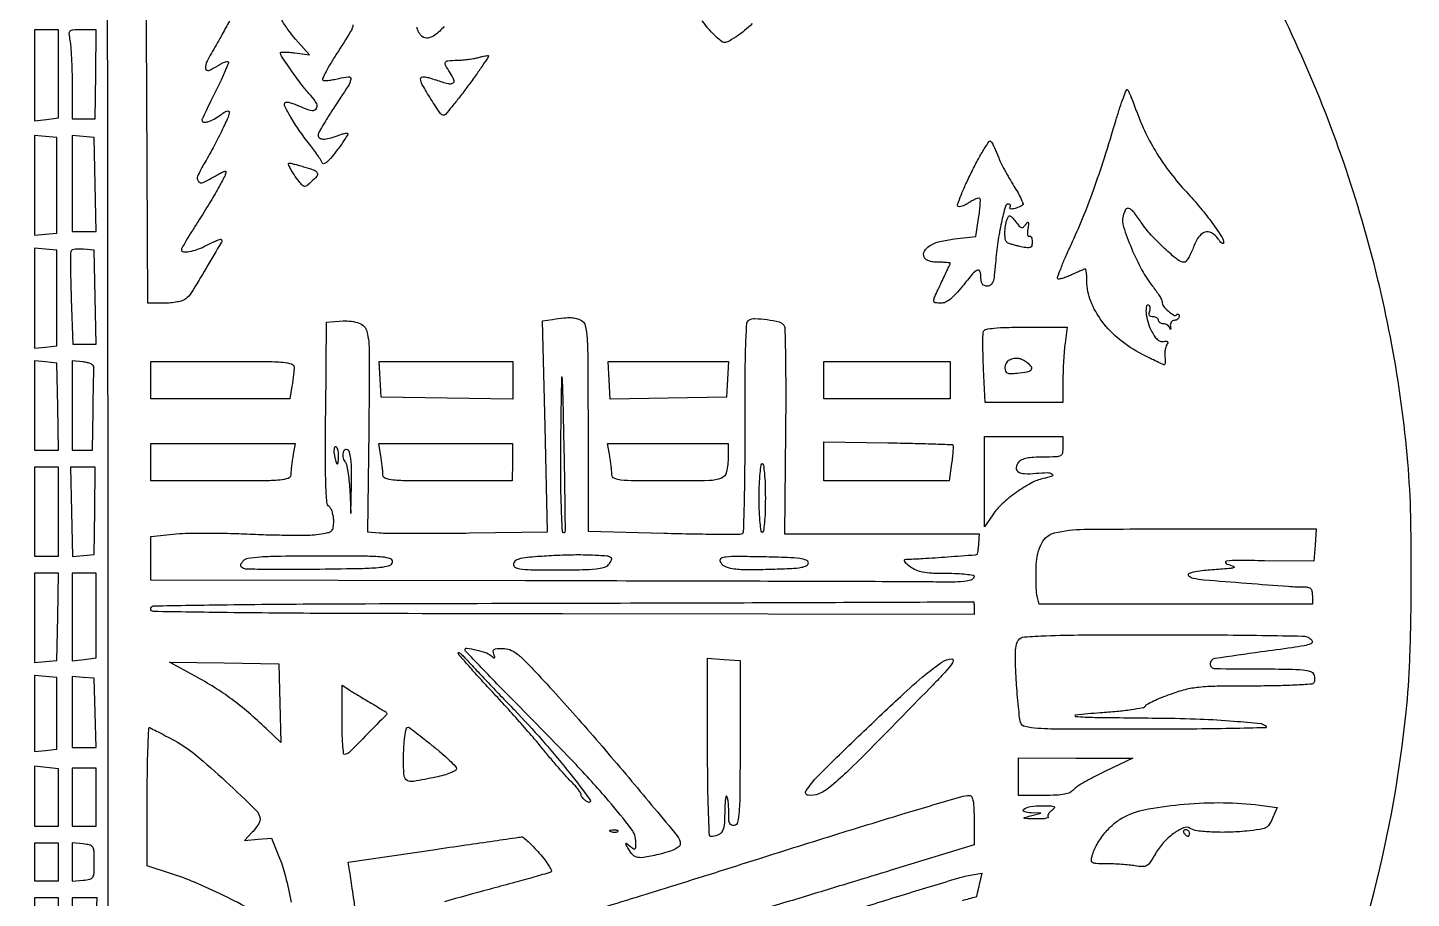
# Model space of a CAD drawing. Extents: x 110 to 905, y 123 to 926.
# Drawn here: x 500 to 905, y 402.9 to 657.6 of the extents above; entities that cross this region are included whole.
import ezdxf

# ---------------------------------------------------------------- set-up
doc = ezdxf.new("R2010")
doc.units = 0

msp = doc.modelspace()

# ---------------------------------------------------------------- linework, layer by layer
for points in [[(523.145571, 767.672206, -0.000003), (523.253907, 694.723438, -0.00012), (523.353689, 614.201596, -0.000072), (523.435285, 518.75, -0.000132), (523.502929, 367.455827, -0.001519)], [(487.250868, 695.707727, -0.000013), (487.502291, 767.639486, -0.413183)], [(559.048196, 659.574198, -0.00445), (556.957623, 655.70655, -0.007484), (555.125658, 652.502587, 0.01299), (552.503722, 647.797545, 0.141993), (552.077181, 645.696811, 0.50216), (552.987319, 645.128394, 0.051937), (555.618807, 646.485888, -0.020275), (556.632247, 647.092679, -0.030686), (557.563028, 647.528143, -0.031074), (558.319111, 647.773772, -0.265322), (558.649952, 647.683381, -0.299404), (558.733684, 647.277778, -0.004661), (557.792866, 644.97303, -0.010627), (556.586461, 642.257993, -0.006621), (555.063188, 639.125676, 0.002422), (553.505872, 635.990576, 0.003742), (552.193562, 633.264876, 0.001234), (551.083677, 630.899681, 0.109506), (551, 630.522197, 0.388333), (551.480193, 629.99716, 0.092884), (552.766648, 630.121136, 0.056777), (554.549572, 630.863921, 0.039606), (556.365141, 632.07258, -0.024114), (557.410174, 632.815956, -0.060712), (558.250419, 633.220599, -0.138668), (558.776419, 633.247948, -0.350131), (559, 632.967807, -0.107061), (558.667752, 631.433925, -0.006808), (556.695892, 627.247999, -0.010155), (554.242921, 622.468358, -0.008905), (551.491586, 617.575855, 0.028825), (549.750076, 614.168217, 0.287227), (549.970906, 612.651388, 0.333002), (551.351073, 612.337061, 0.033662), (554.518237, 614.011271, -0.012351), (555.854277, 614.792059, -0.023104), (556.977232, 615.345593, -0.023902), (557.816159, 615.665184, -0.510163), (558, 615.5319, -0.120017), (557.680332, 614.219322, -0.007485), (555.776427, 610.673412, -0.009912), (553.196492, 606.245298, -0.005377), (549.859274, 600.900109, 0.003624), (547.996983, 597.940443, 0.005522), (546.427412, 595.341716, 0.002216), (545.120612, 593.100392, 0.131609), (545, 592.650109, 0.388098), (545.56452, 592.032361, 0.066797), (547.296506, 592.107602, 0.045761), (549.7361, 592.778234, 0.027946), (552.470344, 593.984881, -0.006992), (553.980293, 594.72828, -0.011203), (555.291202, 595.315437, -0.005154), (556.400978, 595.769534, -0.299361), (556.606177, 595.727156, -0.340643), (556.713086, 594.901511, -0.0017), (552.204887, 587.229455, -0.004002), (547.859622, 580.024081, -0.09237), (546.25628, 578.25, -0.089443), (545.313943, 577.767432, -0.025308), (543.708074, 577.367187, -0.024639), (541.815473, 577.092003, -0.023784), (539.882465, 577), (535.14719, 577), (534.823595, 657.25, -0.000834), (534.740439, 692.4095, -0.002262)], [(877.194995, 353.772397, 0.035562), (894.074865, 404.7471, 0.036028), (903.470473, 457.37826, 0.017609), (904.526565, 472.567739, 0.006928), (904.953304, 493.540567, 0.006971), (904.795818, 514.667746, 0.016151), (903.944888, 530.5, 0.024654), (899.26662, 564.867761, 0.023616), (891.182718, 599.113259, 0.023368), (879.803058, 632.800946, 0.022926), (865.26577, 665.5, 0.017633)], [(595.214768, 658.495139, -0.115285), (594.533247, 656.475925, -0.00478), (590.426559, 649.992549, 0.00852), (588.697179, 647.216598, 0.013723), (587.330475, 644.788471, 0.007435), (586.293926, 642.749657, 0.32057), (586.369203, 642.297464, 0.206973), (586.79235, 642.129818, 0.018092), (587.971066, 642.209082, 0.021376), (589.422545, 642.422621, 0.014941), (591.037416, 642.781529, -0.044205), (593.886152, 643.241911, -0.48876), (594.553466, 642.501377, -0.09937), (593.792604, 640.562078, -0.003684), (589.469385, 633.953949, 0.007107), (587.757194, 631.297299, 0.010018), (586.312882, 628.878207, 0.0066), (585.178286, 626.825859, 0.123577), (585, 626.115517, 0.257624), (585.416405, 625.36099, 0.137489), (586.468127, 625.048324, 0.069486), (588.207758, 625.263462, 0.025388), (590.573589, 626.027978, -0.015473), (591.636468, 626.394867, -0.022757), (592.592182, 626.644945, -0.019468), (593.368828, 626.779453, -0.233605), (593.648588, 626.684746, -0.344353), (593.684872, 626.389124, -0.006689), (592.824513, 624.999969, -0.013054), (591.71291, 623.354045, -0.008003), (590.321952, 621.470611, -0.012841), (588.650689, 619.394593, -0.045464), (587.431585, 618.197121, -0.11474), (586.624272, 617.800049, -0.389268), (586.15687, 618.063843, 0.059124), (585.792672, 618.852445, 0.009964), (584.893525, 620.253129, 0.010778), (583.762969, 621.863267, 0.009391), (582.512239, 623.5, -0.015313), (579.481809, 627.564565, -0.020822), (577.019578, 631.419547, -0.014821), (575.234587, 634.709409, -0.323882), (575.39849, 635.731823, -0.236669), (575.844716, 635.88, -0.027473), (576.908478, 635.665353, -0.028322), (578.221257, 635.243864, -0.01942), (579.658934, 634.625601, 0.043965), (582.810714, 633.449697, 0.267221), (584.432176, 633.868939, 0.342124), (584.629989, 635.311715, 0.055736), (582.840628, 637.743407, -0.025385), (580.56964, 640.467244, -0.008022), (577.456471, 644.753403, -0.003274), (574.328567, 649.271049, -0.150891), (574, 650.335019, -0.406738), (574.162431, 650.50166, -0.011861), (575.24191, 650.503678, -0.017515), (576.606586, 650.425975, -0.010357), (578.227779, 650.242623), (582.455558, 649.675559), (578.38262, 654.302661, -0.025037), (576.550279, 656.607303, -0.011436), (574.382622, 659.783993, -0.011292)], [(621.858186, 657.972102, -0.056784), (619.215726, 655.47464, -0.117434), (617.166406, 654.584061, -0.220702), (615.457042, 655.035652, -0.053064), (614.899498, 655.608291, -0.04274), (614.428006, 656.327024, -0.044264), (614.105614, 657.075562, -0.079722), (614, 657.733736, -0.146787)], [(712.062211, 658.83725, -0.014477), (709.81585, 656.764938, -0.032902), (707.978639, 655.367166, -0.009517), (705.388978, 653.723414, -0.104215), (704.232974, 653.315981, -0.178299), (703.272928, 653.532398, -0.040261), (701.924395, 654.568422, -0.053672), (697.452143, 659.586046, -0.00696)], [(487.033327, 353.23147, -0.000101), (487, 519, -0.000316), (487.061137, 615.586991, -0.000551)], [(596.030268, 398.670675, 0.000365), (595.515098, 402.27098, 0.000392), (595.006466, 405.787636, 0.00037), (594.564882, 408.808224, 0.001853), (594.309871, 410.5), (593.846288, 413.5), (618.673144, 417.115287, -0.000042), (628.261774, 418.51076, -0.000066), (636.500861, 419.708011, -0.000016), (643.72212, 420.756154, -0.002671), (644.5, 420.864796, -0.208238), (645.083051, 420.698914, -0.013258), (646.455578, 419.508871, -0.017661), (648.050902, 417.942821, -0.012098), (649.753031, 416.060399, -0.013268), (651.327018, 414.131467, -0.022569), (652.524088, 412.428716, -0.019125), (653.327874, 411.054908, -0.39604), (653.214073, 410.632304, -0.06918), (652.568425, 410.347505, -0.000647), (647.556195, 408.927898, -0.002168), (641.775121, 407.325632, -0.001399), (635.065365, 405.517419, 0.006247), (621.97272, 401.852571, 0.034493)], [(565.605228, 399.440467, 0.012081), (557.346922, 403.69822, 0.012085), (548.856222, 407.568601, 0.022991), (541.825774, 410.195279), (535, 412.393666), (535, 432.780167, -0.003463), (535.053983, 440.574665, -0.005917), (535.221117, 447.080216, -0.001537), (535.447084, 452.643771, -0.528262), (535.752739, 452.833333, -0.016189), (536.274293, 452.581877, -0.000611), (538.192931, 451.576061, -0.001101), (540.458819, 450.378301, -0.000774), (543.002739, 449.021342, -0.050901), (549.049708, 444.943747, -0.012837), (557.979789, 437.100869, -0.006811), (566.824737, 428.694794, -0.201984), (568, 425.904195, -0.110097), (567.855708, 425.25684, -0.027476), (567.339062, 424.296474, -0.026738), (566.611217, 423.237045, -0.024075), (565.75, 422.221938), (563.5, 419.814974), (567.441774, 420.148934), (571.383548, 420.482894), (573.750867, 414.593979, -0.035543), (575.467369, 409.256877, -0.014277), (577.077885, 401.758224, -0.006767)], [(665.366021, 399.313346, 0.001839), (688.146859, 406.330652, 0.001253), (714, 414.469722, -0.001433), (737.439628, 421.839706, -0.002539), (756.81398, 427.762732, -0.000909), (773.095005, 432.617559, -0.072119), (775.732673, 433, -0.300197), (776.323041, 432.610439, -0.057876), (776.706218, 431.319906, -0.033809), (776.935303, 429.154659, -0.009469), (776.999591, 425.75), (776.999181, 418.5), (752.749591, 411.103869, -0.000151), (741.290242, 407.612557, -0.000074), (726.663942, 403.163571, -0.000073), (711.446723, 398.539728, -0.000106), (698, 394.459123, 0.000454)], [(739.678395, 398.773322, -0.00187), (755.96101, 403.827898, -0.000864), (771.825314, 408.657667, -0.026197), (775.861822, 409.651539), (779.223644, 410.294729), (778.495006, 406.897364, -0.002624), (778.20611, 405.583999, -0.004051), (777.941283, 404.452281, -0.001362), (777.702275, 403.478545, -0.116688), (777.633184, 403.344443, -0.150467), (777.499494, 403.259874, -0.000111), (773.481958, 402.169083, -0.001253)], [(509, 336.5), (509, 403), (505.507088, 403), (502.014175, 403), (501.757088, 336.25, -0.000585)], [(519.679305, 387.75), (520.310934, 403), (516.655467, 403), (513, 403), (513, 336.5, -0.000396)]]:
    msp.add_lwpolyline(points, format="xyb")
for points in [[(502, 643.700801), (502, 630.401601), (505.5, 630.810207), (509, 631.218812), (509, 644.109406), (509, 657), (505.5, 657), (502, 657)], [(502, 611.5), (502, 596.873283), (505.25, 597.186642), (508.5, 597.5), (508.5, 611.5), (508.5, 625.5), (505.25, 625.813358), (502, 626.126717)], [(513, 612.063358), (513, 598), (516.52822, 598), (520.056439, 598), (519.77822, 611.75), (519.5, 625.5), (516.25, 625.813358), (513, 626.126717)], [(502, 578.5), (502, 563.873283), (505.25, 564.186642), (508.5, 564.5), (508.5, 578.5), (508.5, 592.5), (505.25, 592.813358), (502, 593.126717)], [(502, 547.063358), (502, 534), (505.529877, 534), (509.059754, 534), (508.779877, 546.75), (508.5, 559.5), (505.25, 559.813358), (502, 560.126717)], [(642, 554.478407), (642, 548.956814), (622.75, 549.228407), (603.5, 549.5), (603.19774, 554.75), (602.895481, 560), (622.44774, 560), (642, 560)], [(704.80226, 554.75), (704.5, 549.5), (687.495461, 549.22744), (670.490922, 548.95488), (670.188107, 554.47744), (669.885291, 560), (687.494905, 560), (705.104519, 560)], [(770, 554.5), (770, 549), (751.5, 549), (733, 549), (733, 554.5), (733, 560), (751.5, 560), (770, 560)], [(502, 516), (502, 503), (505.5, 503), (509, 503), (509, 516), (509, 529), (505.5, 529), (502, 529)], [(512.806398, 515.942599), (513.112797, 502.881696), (516.306398, 503.190848), (519.5, 503.5), (519.646386, 516.25), (519.792773, 529), (516.146386, 529.001751), (512.5, 529.003502)], [(502, 484.936642), (502, 471.873283), (505.25, 472.186642), (508.5, 472.5), (508.779877, 485.25), (509.059754, 498), (505.529877, 498), (502, 498)], [(513, 485.200801), (513, 472.401601), (516.5, 472.810207), (520, 473.218812), (520, 485.609406), (520, 498), (516.5, 498), (513, 498)], [(502, 457), (502, 445.873283), (505.25, 446.186642), (508.5, 446.5), (508.5, 457), (508.5, 467.5), (505.25, 467.813358), (502, 468.126717)], [(513, 457.383732), (513, 447), (516.534983, 447), (520.069966, 447), (519.784983, 457.129991), (519.5, 467.259982), (516.25, 467.513723), (513, 467.767464)], [(502, 432.799199), (502, 424), (505.5, 424), (509, 424), (509, 432.390594), (509, 440.781188), (505.5, 441.189793), (502, 441.598399)], [(513, 432.5), (513, 424), (516.5, 424), (520, 424), (520, 432.5), (520, 441), (516.5, 441), (513, 441)], [(502, 413.5), (502, 408), (505.5, 408), (509, 408), (509, 413.5), (509, 419), (505.5, 419), (502, 419)]]:
    msp.add_lwpolyline(points, close=True)
for points in [[(512.375, 653.875, -0.031451), (512.61796, 652.079704, -0.005898), (512.816406, 648.767187, -0.006291), (512.95413, 644.884804, -0.00572), (513, 640.875), (513, 631), (516.396113, 631), (519.792226, 631), (519.940053, 644), (520.08788, 657), (515.91894, 657, 0.010915), (513.208861, 656.940832, 0.1714), (512.363499, 656.600082, 0.242726), (512.073678, 655.857037, 0.023266)], [(628.874858, 640.565959, -0.005454), (626.394138, 637.282695, -0.008514), (624.17986, 634.51625, -0.003529), (622.247252, 632.217463, -0.219597), (621.775987, 632, -0.249969), (620.790199, 632.525679, -0.006823), (618.039597, 636.74833, -0.009867), (615.502526, 640.942923, -0.127754), (615.019, 642.689302, -0.302002), (615.302775, 643.131435, -0.123968), (616.039479, 643.255563, -0.050388), (617.378086, 643.011363, -0.011816), (619.554198, 642.326833, 0.016279), (623.040547, 641.264245, 0.187092), (624.439824, 641.414006, 0.392945), (624.766513, 642.321784, 0.044196), (623.635458, 644.433608, -0.014847), (622.252688, 646.687201, -0.267048), (622.253716, 647.503462, -0.24714), (622.966426, 647.95333, -0.012977), (625.75, 648.09968, 0.015112), (627.368753, 648.191718, 0.011532), (629.132812, 648.386693, 0.011692), (630.778333, 648.646381, 0.026737), (632, 648.93677, -0.01284), (632.983249, 649.199548, -0.018337), (633.868645, 649.377922, -0.014459), (634.596114, 649.475408, -0.192947), (634.850708, 649.403049, -0.393777), (634.891324, 649.155177, -0.001687), (633.239969, 646.695312, -0.006489), (631.275512, 643.86999, -0.0039)], [(824.589797, 632.960991, 0.027063), (827.199614, 626.814222, 0.025105), (830.517467, 620.82421, 0.024511), (834.505282, 615.057863, 0.022996), (839.119376, 609.580269, -0.012297), (843.308397, 604.817884, -0.016865), (846.820848, 600.321116, -0.014136), (849.45934, 596.473667, -0.144199), (850, 594.637947, -0.378929), (849.842257, 594.459691, -0.193633), (849.531011, 594.542682, -0.058456), (849.01832, 595.029862, -0.020782), (848.403443, 595.834392, 0.109566), (846.508984, 597.569501, 0.21961), (844.530908, 597.749819, 0.162475), (842.662513, 596.288992, 0.059206), (841.131, 593.25, -0.021654), (840.458337, 591.622067, -0.030935), (839.713286, 590.248438, -0.031491), (838.99651, 589.248229, -0.225205), (838.473344, 589, -0.172956), (836.59129, 589.671101, -0.015297), (832.72477, 593.032579, -0.021001), (828.839089, 596.940288, -0.034498), (825.938405, 600.589525, 0.013675), (823.597646, 603.800017, 0.142063), (822.291988, 604.754438, 0.366602), (821.345437, 604.404849, 0.067182), (820.59762, 602.532927, 0.142095), (820.713239, 599.357597, 0.019598), (823.053095, 593.10115, 0.023627), (826.097117, 586.707099, 0.046653), (829.198829, 582.022156, -0.014456), (830.271429, 580.608681, -0.018194), (831.177156, 579.237761, -0.016511), (831.846055, 578.054289, -0.12094), (832, 577.427144, 0.166456), (832.431749, 576.166188, 0.048976), (833.856736, 574.659833, 0.050174), (835.437933, 573.542867, 0.336989), (836.331152, 573.664485, -0.109963), (836.585578, 573.826258, -0.251921), (836.803526, 573.794151, -0.175975), (836.952847, 573.567514, -0.058615), (837, 573.166667, -0.119792), (836.891838, 572.721689, -0.100687), (836.586876, 572.342708, -0.092018), (836.130774, 572.088192, -0.081546), (835.59362, 572, 0.130376), (835.078414, 571.863337, 0.118913), (834.677578, 571.485937, 0.103501), (834.455834, 570.918481, 0.079), (834.450096, 570.25, -0.008558), (834.534065, 569.61744, -0.109714), (834.509485, 569.38125, -0.679466), (834.432827, 569.377035, -0.025235), (834.283152, 569.75, 0.092736), (834.012045, 570.227788, 0.069396), (833.56052, 570.632812, 0.067897), (833.004175, 570.906382, 0.080529), (832.426676, 571, -0.06835), (831.881367, 571.074894, -0.084796), (831.419086, 571.29375, -0.099808), (831.109972, 571.618661, -0.141312), (831, 572, 0.157984), (830.876403, 572.381408, 0.097154), (830.527947, 572.70625, 0.07906), (830.007542, 572.92557, 0.060338), (829.393011, 573, -0.078074), (828.761739, 573.099177, -0.161658), (828.363703, 573.390738, -0.165315), (828.224336, 573.857124, -0.082466), (828.349337, 574.467975, 0.051819), (828.509617, 575.063612, 0.063299), (828.528574, 575.639837, 0.075362), (828.411287, 576.110979, 0.15697), (828.168467, 576.395882, 0.510699), (827.456896, 576.102749, 0.082136), (827.329172, 574.326532, 0.047097), (827.838624, 571.622837, 0.044146), (828.851712, 569, 0.028786), (829.728919, 567.447811, 0.06653), (830.59492, 566.429647, 0.095369), (831.474002, 565.899162, 0.132187), (832.38636, 565.816882, -0.034092), (833.200328, 565.90246, -0.209115), (833.583907, 565.751166, -0.285614), (833.662612, 565.409488, -0.056722), (833.381206, 564.816882, 0.070132), (833.087112, 564.152303, 0.032364), (832.887832, 563.225896, 0.03126), (832.801441, 562.208092, 0.037685), (832.85242, 561.25, -0.020021), (832.928923, 560.387379, -0.033688), (832.915169, 559.660938, -0.038089), (832.828898, 559.134475, -0.345945), (832.6578, 559, -0.109347), (832.313456, 559.076217, -0.001789), (830.51648, 559.920521, -0.00456), (828.431335, 560.932733, -0.003), (826.049726, 562.133687, -0.052943), (819.571434, 566.367325, -0.060372), (814.44094, 571.705416, -0.066451), (811.127653, 577.597434, -0.095175), (810, 583.467881, 0.01239), (809.966437, 584.822056, 0.020412), (809.863091, 585.96244, 0.015517), (809.718094, 586.848381, 0.358678), (809.533927, 587, 0.095917), (809.221676, 586.939543, 0.004022), (808.170361, 586.506728, 0.006816), (806.929459, 585.964117, 0.00478), (805.546484, 585.320776, -0.016602), (804.159576, 584.715062, -0.024747), (802.907027, 584.287314, -0.022073), (801.889651, 584.043234, -0.249152), (801.505999, 584.160668, -0.293383), (801.408518, 584.607816, -0.004129), (802.436293, 587.302627, -0.009938), (803.746851, 590.468421, -0.006195), (805.401931, 594.127726, 0.012554), (808.73684, 601.758013, 0.010351), (811.917251, 610.050323, 0.009042), (815.134417, 619.521562, 0.005595), (818.587475, 630.756921, -0.006788), (819.675611, 634.2676, -0.011988), (820.681939, 637.129644, -0.006488), (821.571806, 639.389942, -0.536012), (821.881115, 639.452218, -0.0935), (822.184367, 639.007946, -0.004291), (822.90846, 637.31375, -0.007016), (823.726412, 635.273481, -0.004962)], [(784.021163, 620, 0.022021), (784.761397, 618.297351, 0.008447), (785.933014, 615.996746, 0.008345), (787.290331, 613.53921, 0.010162), (788.645481, 611.286794, -0.012323), (789.852746, 609.260413, -0.020587), (790.75407, 607.492578, -0.015886), (791.354112, 606.067612, -0.378027), (791.214042, 605.690986, -0.027269), (789.664802, 604.966603, -0.05043), (788.331599, 604.580241, -0.135468), (787.633675, 604.641815, -0.472943), (787.507079, 605.011454, 0.075552), (787.668151, 605.389515, 0.152623), (787.651821, 605.709615, 0.187017), (787.46465, 605.921459, 0.119918), (787.141881, 606, 0.336115), (786.163648, 605.258649, 0.013211), (784.991361, 600.616642, 0.019893), (783.955102, 594.959355, 0.015535), (783.26732, 588.75, -0.008542), (782.908097, 585.032556, -0.057167), (782.489705, 583.226352, -0.142888), (781.846989, 582.336825, -0.166835), (780.865633, 582, -0.088546), (780.017064, 582.151462, -0.145115), (779.436563, 582.585007, -0.115663), (779.104255, 583.347921, -0.045154), (779, 584.5, 0.074192), (778.726529, 586.332845, 0.456586), (777.960215, 586.673164, 0.10791), (776.562748, 585.602651, 0.008518), (773.586224, 581.959894, -0.017991), (771.686721, 579.723074, -0.040015), (770.053986, 578.199574, -0.054523), (768.617568, 577.29525, -0.113721), (767.336224, 577, -0.047296), (765.654037, 577.159477, -0.367353), (765.196264, 577.728286, -0.102492), (765.475267, 578.916056, -0.003624), (767.5, 583.192056, 0.002207), (768.458207, 585.200934, 0.003422), (769.265625, 586.943919, 0.00107), (769.951094, 588.4592, 0.106066), (770, 588.687153, 0.380077), (769.888875, 588.812223, 0.007395), (768.962656, 588.908101, 0.013782), (767.822628, 588.977498, 0.008309), (766.468615, 589, -0.032185), (764.96115, 589.097135, -0.054233), (763.730634, 589.394422, -0.069829), (762.843384, 589.86181, -0.146054), (762.371488, 590.474301, -0.21968), (762.490637, 592.274704, -0.13331), (763.994113, 593.845106, -0.076469), (766.955753, 595.060668, -0.031716), (771.229121, 595.809273), (777.482553, 596.5), (778.329963, 601.82798, 0.009936), (778.618251, 603.905922, 0.0147), (778.781007, 605.738306, 0.009805), (778.840765, 607.247225, 0.204109), (778.67545, 607.657883, 0.262608), (778.329218, 607.754369, 0.032284), (777.551938, 607.508478, 0.031443), (776.595066, 607.065231, 0.020847), (775.555556, 606.444444, -0.027337), (774.504909, 605.835358, -0.039562), (773.513602, 605.425981, -0.045188), (772.703285, 605.242874, -0.233437), (772.280526, 605.38614, -0.293499), (772.160501, 605.937266, -0.006144), (773.216757, 608.670118, -0.012255), (774.610481, 611.915668, -0.007693), (776.39037, 615.642963, -0.009375), (778.273297, 619.262869, -0.016546), (779.980564, 622.166834, -0.011529), (781.43165, 624.345236, -0.487057), (781.91836, 624.371364, -0.057248), (782.292522, 623.82863, -0.010211), (782.850008, 622.727838, -0.010917), (783.451659, 621.403868, -0.009658)], [(581.13398, 616.841712, -0.017116), (583.953822, 615.890554, -0.205213), (584.764559, 615.113235, -0.285658), (584.615233, 614.156711, -0.030978), (582.984096, 612.485607, -0.016696), (581.687239, 611.388451, -0.175724), (581.03856, 611.172847, -0.200081), (580.446286, 611.438731, -0.022558), (579.46721, 612.58062, -0.015134), (577.954038, 614.641168, -0.029094), (576.892126, 616.392883, -0.039268), (576.348421, 617.649654, -0.514465), (576.598797, 618, -0.058364), (577.032522, 617.949199, -0.004216), (578.207037, 617.659753, -0.005862), (579.604435, 617.285351, -0.004398)], [(792.070931, 600, -0.028139), (792.616713, 600.671122, -0.518004), (792.84773, 600.642299, -0.155517), (792.927466, 600.209565, -0.007959), (792.722746, 598.780262, 0.026236), (792.615756, 597.772033, 0.060928), (792.667668, 597.014769, 0.137455), (792.86019, 596.629436, 0.361582), (793.144457, 596.589279, -0.256992), (793.4677, 596.60561, -0.158728), (793.748684, 596.334536, -0.083611), (793.939242, 595.762737, -0.038732), (794, 594.979562, -0.055129), (793.873301, 593.833931, -0.237589), (793.451545, 593.319599, -0.141219), (792.61248, 593.204039, -0.016891), (790.75, 593.538142, -0.007538), (789.450689, 593.837373, -0.008964), (788.234375, 594.160102, -0.007954), (787.220605, 594.466154, -0.055774), (786.75, 594.676614, -0.22348), (786.194151, 595.490674, -0.036351), (786.023998, 597.448488, -0.03883), (786.164445, 599.653819, -0.056357), (786.65376, 601.540098, -0.050726), (787.084105, 602.391982, -0.326838), (787.507478, 602.55613, -0.151346), (788.055139, 602.210995, -0.012143), (789.146402, 600.871885, 0.017543), (790.208588, 599.596824, 0.138731), (790.85124, 599.189026, 0.249213), (791.414512, 599.302467, 0.06436)], [(512.723427, 592.306359, 0.129932), (512.548691, 591.659902, 0.002085), (512.543336, 587.84468, 0.005316), (512.603069, 583.386393, 0.003482), (512.762306, 578.25), (513.265456, 565), (516.660948, 565), (520.056439, 565), (519.77822, 578.75), (519.5, 592.5), (516.343849, 592.806359, 0.024932), (515.101305, 592.864689, 0.033586), (513.978437, 592.785857, 0.035557), (513.098576, 592.599864, 0.19465)], [(662.065741, 571.964816, -0.219715), (663.216556, 570.441029, -0.038182), (663.725507, 566.775283, -0.014321), (663.958474, 559.716151, -0.001087), (664, 540.620131), (664, 510.310629), (686.196822, 509.717941, 0.002245), (694.765046, 509.52765, 0.003544), (702.116313, 509.449527, 0.000915), (708.524379, 509.438586, 0.139253), (709.220828, 509.636479, 0.252658), (709.55698, 510.22051, 0.000802), (709.782223, 518.981581, 0.004124), (709.940576, 528.969343, 0.002536), (709.970383, 540.731696, -0.001933), (709.98999, 555.488292, -0.007507), (710.174715, 564.627832, -0.004753), (710.460471, 571.012461, -0.245509), (711.073778, 572.045597, -0.148699), (712.874647, 572.521468, -0.025858), (716.418747, 572.206645, -0.024724), (719.902625, 571.537566, -0.176197), (721.308845, 570.600106, -0.15461), (721.631786, 569.648592, -0.001083), (721.789368, 561.010656, -0.004036), (721.868851, 551.079054, -0.002556), (721.808845, 539.5), (721.5, 509.5), (750, 509.5), (778.5, 509.5), (778.29509, 506.628424, -0.008909), (778.19514, 505.509051, -0.012811), (778.06369, 504.522736, -0.008595), (777.920265, 503.712988, -0.163406), (777.79509, 503.49255, -0.165803), (777.335679, 503.297346, -0.000324), (769.244492, 502.709508, -0.002413), (761.965196, 502.220688, -0.010308), (757.615141, 502.039577, 0.040138), (756.67222, 501.9438, 0.452972), (756.501672, 501.658437, 0.141278), (756.829024, 501.172322, 0.007733), (758.272871, 500, 0.063291), (759.956154, 498.990753, 0.057012), (761.898583, 498.390337, 0.036627), (764.596809, 498.085039, 0.009862), (768.907729, 498, -0.010356), (772.010365, 497.935733, -0.017124), (774.622895, 497.737678, -0.011187), (776.696215, 497.461804, -0.369608), (777, 497.106989, -0.28714), (776.420965, 496.18184, -0.078886), (774.701113, 495.659454, -0.032702), (771.42278, 495.422818, -0.005241), (765, 495.447269, 0.002783), (758.081204, 495.507617, 0.000067), (726.051562, 495.604386, 0.000147), (688.492823, 495.701774, 0.0001), (645.75, 495.791509), (536, 496), (536, 502.383503), (536, 508.767006), (542.615324, 509.475447, -0.021273), (546.176099, 509.704164, -0.005491), (551.931902, 509.765305, -0.005578), (558.503235, 509.689624, -0.005654), (565.04173, 509.467364, 0.004895), (571.415228, 509.241029, 0.00566), (577.490602, 509.153611, 0.005093), (582.633107, 509.190208, 0.032899), (585.218073, 509.405452, 0.015654), (587.863935, 509.887341, 0.129818), (588.942934, 510.434961, 0.17831), (589.44012, 511.366991, 0.035608), (589.566462, 513.280031, 0.036317), (589.464599, 514.585994, 0.037607), (589.174959, 515.847884, 0.04043), (588.755519, 516.893124, 0.112917), (588.257379, 517.5, -0.21197), (587.57251, 518.770386, -0.009859), (587.287442, 523.769205, -0.009794), (587.151322, 531.475875, -0.002041), (587.232584, 545), (587.5, 571.5), (592.327694, 571.807964, -0.099235), (597.065975, 571.168642, -0.257425), (599.299938, 568.697087, -0.058446), (599.994273, 562.647914, -0.002215), (599.837042, 539.886003), (599.5, 510.161371), (603, 509.830686, 0.02174), (605.339903, 509.711885, 0.001397), (612.174916, 509.681403, 0.002041), (620.323441, 509.701092, 0.001518), (629.318864, 509.786858), (652.137728, 510.073716), (651.421079, 540.956175), (650.70443, 571.838634), (653.602215, 572.269485, -0.008335), (657.051178, 572.723664, -0.037579), (659.080648, 572.803139, -0.060769), (660.587246, 572.564068, -0.05321)], [(803.635924, 565.360429, 0.013464), (803.391559, 563.13339, 0.006154), (803.186803, 560.215356, 0.006089), (803.046325, 557.134777, 0.008348), (803, 554.360429), (803, 548), (791.619279, 548), (780.238559, 548), (779.781578, 557.75, -0.004778), (779.638885, 561.575983, -0.006651), (779.589464, 565.003125, -0.004265), (779.610739, 567.873067, -0.081642), (779.769288, 568.75, -0.264084), (780.474507, 569.359385, -0.024097), (782.857235, 569.714779, -0.019518), (786.51286, 569.93749, -0.005454), (792.242913, 570), (804.271848, 570)], [(513, 547.063358), (513, 534), (516, 534), (519, 534), (519.15, 545.5, -0.000676), (519.214735, 549.996745, -0.000964), (519.285312, 553.989063, -0.000526), (519.355078, 557.365934, -0.014531), (519.4, 558.25, 0.225597), (519.205607, 558.760348, 0.075746), (518.535761, 559.230404, 0.056292), (517.512219, 559.601964, 0.034923), (516.25, 559.813358), (513, 560.126717)], [(577.988994, 558.25, -0.020978), (577.944643, 557.331292, -0.006003), (577.799145, 555.9125, -0.006031), (577.596243, 554.314061, -0.006371), (577.358152, 552.75), (576.738315, 549), (556.369158, 549), (536, 549), (536, 554.5), (536, 560), (557, 560, -0.001706), (569.701158, 559.956665, -0.019093), (574.74987, 559.729298, -0.053701), (577.257877, 559.245698, -0.331195)], [(787.25, 560.337719, 0.108932), (786.771798, 560.010187, 0.064923), (786.367188, 559.44771, 0.060274), (786.093192, 558.748597, 0.063364), (786, 558.016187, 0.102355), (786.184874, 557.122549, 0.195495), (786.699357, 556.616965, 0.102558), (787.701384, 556.42825, 0.018608), (789.600851, 556.533705, 0.019709), (792.527797, 556.922581, 0.158598), (793.712484, 557.548521, 0.371958), (793.762119, 558.404206, 0.071412), (792.557298, 559.581761, 0.038013), (791.154856, 560.452027, 0.084679), (789.962494, 560.834551, 0.087976), (788.73999, 560.792953, 0.043531)], [(656.137992, 550, 0.002722), (655.922584, 531.247772, 0.008641), (656.063556, 518.705536, 0.008167), (656.44048, 510.308112, 0.719232), (657.276775, 510.083333, 0.150328), (657.385844, 510.451629, 0.000184), (657.300398, 518.308854, 0.001615), (657.172897, 527.118328, 0.000991), (656.968529, 537.5, 0.000647), (656.661698, 550.86257, 0.010524), (656.45838, 555.347884, 0.94878), (656.286887, 555.345519, 0.005458)], [(577.641848, 532.25, 0.006371), (577.403757, 530.685939, 0.006031), (577.200855, 529.0875, 0.006003), (577.055357, 527.668708, 0.020978), (577.011006, 526.75, -0.32569), (576.277713, 525.756843, -0.055048), (573.821564, 525.271476, -0.01952), (568.879771, 525.043602, -0.001761), (556.5, 525), (536, 525), (536, 530.5), (536, 536), (557.130842, 536), (578.261685, 536)], [(589.755249, 532.5, 0.013875), (589.966135, 531.5418, 0.021857), (590.2054, 530.734375, 0.017542), (590.443639, 530.114399, 0.300822), (590.616577, 530, 0.347462), (590.767351, 530.119163, 0.020244), (590.88737, 530.734375, 0.023639), (590.972369, 531.541581, 0.014412), (591, 532.5, 0.032714), (590.937276, 533.457653, 0.050289), (590.746985, 534.265625, 0.064968), (590.469414, 534.823693, 0.249889), (590.138672, 535, 0.285831), (589.843992, 534.816555, 0.076393), (589.670744, 534.265625, 0.053628), (589.634359, 533.458177, 0.031701)], [(641.858849, 530.5), (641.793154, 525), (622.896577, 525, -0.001942), (611.525205, 525.044174, -0.021134), (606.949364, 525.273298, -0.061343), (604.691287, 525.76599, -0.316789), (603.988994, 526.75, 0.020978), (603.944643, 527.668708, 0.006003), (603.799145, 529.0875, 0.006031), (603.596243, 530.685939, 0.006371), (603.358152, 532.25), (602.738315, 536), (622.33143, 536), (641.924544, 536)], [(705, 532.081787, -0.04922), (704.561012, 527.633099, -0.253123), (703.032906, 525.791194, -0.091816), (699.604615, 525.098763, -0.004044), (687.393011, 525, -0.002312), (677.59588, 525.045302, -0.024263), (673.59169, 525.276856, -0.073211), (671.636627, 525.781153, -0.300021), (670.988994, 526.75, 0.020978), (670.944643, 527.668708, 0.006003), (670.799145, 529.0875, 0.006031), (670.596243, 530.685939, 0.006371), (670.358152, 532.25), (669.738315, 536), (687.369158, 536), (705, 536)], [(770.799468, 535.533866, -0.21255), (770.9009, 535.269634, -0.00435), (770.812232, 533.818674, -0.009432), (770.659523, 532.099542, -0.006106), (770.421098, 530.116738), (769.742339, 525), (751.371169, 525), (733, 525), (732.998983, 530.75), (732.997967, 536.5), (751.748522, 536.167128, -0.001473), (758.958946, 536.017878, -0.002397), (765.079342, 535.843797, -0.000333), (770.510035, 535.659655, -0.189945)], [(803, 535, -0.043616), (802.839266, 533.160888, -0.23533), (802.260204, 532.377604, -0.111429), (800.994143, 532.054322, -0.007015), (797.122445, 532, 0.016334), (794.459675, 531.912992, 0.034351), (792.409883, 531.636657, 0.045093), (790.917065, 531.186619, 0.124422), (790.036355, 530.543805, 0.134644), (789.307711, 528.934033, 0.296384), (789.833603, 527.752944, 0.13533), (791.768014, 527.140559, 0.033352), (795.129933, 527.238463, -0.018359), (798.476869, 527.436429, -0.164737), (799.860221, 527.002171, -0.607005), (799.764304, 526.37192, -0.031985), (797.25, 525.690364, 0.075918), (793.752145, 524.404389, 0.028865), (789.340683, 521.628981, 0.029112), (785.18769, 518.287827, 0.059634), (782.449111, 515.139921), (780, 511.535731), (780, 524.767865), (780, 538), (791.5, 538), (803, 538)], [(592.441919, 533.70924, 0.069434), (592.266121, 532.95078, 0.054978), (592.283587, 532.108409, 0.056275), (592.480743, 531.313129, 0.084521), (592.837686, 530.695576, -0.116365), (593.271528, 529.822199, -0.014779), (593.691483, 527.748311, -0.016675), (594.040269, 525.216388, -0.013159), (594.253701, 522.458311), (594.608279, 515.5), (594.788827, 524, 0.015784), (594.730547, 529.643222, 0.048858), (594.2012, 533.412341, 0.293798), (593.357489, 534.217646, 0.363609)], [(714, 520, 0.008055), (714.065757, 515.918453, 0.016864), (714.275, 512.75, 0.012451), (714.573367, 510.367196, 0.371083), (715, 510, 0.371083), (715.426633, 510.367196, 0.012451), (715.725, 512.75, 0.016864), (715.934243, 515.918453, 0.008055), (716, 520, 0.008055), (715.934243, 524.081547, 0.016864), (715.725, 527.25, 0.012451), (715.426633, 529.632804, 0.371083), (715, 530, 0.371083), (714.573367, 529.632804, 0.012451), (714.275, 527.25, 0.016864), (714.065757, 524.081547, 0.008055)], [(876.806924, 506.25), (876.458572, 501.5), (861.979286, 501.660993, 0.002154), (854.135108, 501.714418, 0.022483), (850.918892, 501.57779, 0.425329), (850.599201, 501.181714, 0.291633), (851, 500.698799, -0.013657), (853.059125, 499.97541, -0.666459), (853.068742, 499.654133, -0.086022), (852.14906, 499.415982, -0.001724), (847.330025, 499.037806, 0.011202), (842.430426, 498.559707, 0.064548), (839.910896, 497.920141, 0.564717), (839.798102, 497.243349, 0.123814), (841.132001, 496.580111, 0.033011), (844.221725, 496.116153, 0.001062), (856.791224, 495.096737, 0.001613), (868.95856, 494.175447, 0.018089), (873.806562, 494, -0.061435), (874.868934, 493.868971, -0.152463), (875.530656, 493.465059, -0.135991), (875.890141, 492.720585, -0.044912), (876, 491.5), (876, 489), (836.019052, 489), (796.038104, 489), (795.46814, 491.270917, -0.045288), (795.264735, 492.569348, -0.00895), (795.153996, 494.924858, -0.009416), (795.125736, 497.682454, -0.008627), (795.199088, 500.520917, -0.103064), (796.791024, 506.794883, -0.225275), (800.576113, 509.816797, -0.055345), (809.168821, 510.853065, -0.00235), (839.827637, 510.998446), (877.155275, 511)], [(563.009821, 501.511833, 0.029438), (562.426828, 500.718701, 0.164141), (562.298234, 500.214293, 0.226572), (562.518593, 499.830653, 0.059418), (563.163216, 499.490863, 0.087439), (564.233004, 499.282931, 0.001456), (570.301147, 499.194168, 0.003709), (577.3793, 499.163759, 0.002451), (585.512799, 499.229029, 0.00185), (597.987603, 499.436455, 0.018573), (603.188001, 499.735638, 0.046141), (605.89289, 500.246945, 0.282651), (606.810283, 501.25, 0.376298), (606.228945, 502.24236, 0.059662), (603.82907, 502.733525, 0.019084), (598.78395, 502.958332, 0.001592), (585.695769, 503, 0.002367), (574.123614, 502.945217, 0.01401), (568.072123, 502.718262, 0.022058), (564.43039, 502.317475, 0.183094)], [(652.510482, 503.076123, 0.005438), (647.017773, 502.699369, 0.035581), (644.287073, 502.285288, 0.08446), (642.827222, 501.684962, 0.208873), (642.187158, 500.75, 0.305571), (642.591427, 499.806042, 0.110549), (644.029927, 499.276322, 0.030402), (647.250566, 499.044535, 0.002765), (655.304231, 499, 0.004362), (662.364487, 499.061602, 0.021442), (666.341864, 499.301839, 0.037191), (668.782807, 499.73985, 0.157834), (670.020056, 500.524166, 0.025397), (670.476255, 501.134412, 0.03948), (670.798127, 501.706826, 0.046381), (670.963164, 502.172449, 0.275223), (670.892501, 502.409926, 0.16898), (669.501818, 503.01376, 0.009654), (664.770904, 503.276749, 0.013849), (659.013248, 503.325866, 0.009611)], [(702.630602, 501.520252, 0.185991), (703.856915, 500.161437, 0.080053), (706.220415, 499.406781, 0.037477), (710.337454, 499.099987, 0.006806), (718, 499.208418, 0.005132), (723.553771, 499.41971, 0.030186), (726.451403, 499.735768, 0.067231), (728.004936, 500.221886, 0.291151), (728.5, 501, 0.317065), (727.937027, 501.798538, 0.052294), (725.99857, 502.269115, 0.024382), (722.410118, 502.574529, 0.003769), (715.270301, 502.778884, 0.002976), (707.710475, 502.893239, 0.027113), (704.420504, 502.744964, 0.092027), (702.937613, 502.314074, 0.385243)], [(777, 487.953702), (777, 485.907404), (656.5, 486.089602, -0.00036), (590.798249, 486.236214, -0.002462), (558.433113, 486.491081, -0.000722), (536.819996, 486.798909, -0.409627), (536, 487.631869, -0.409433), (536.819636, 488.465015, -0.000723), (558.401111, 488.786654, -0.002466), (590.710611, 489.062041, -0.000361), (656.25, 489.250038, 0.000191), (702.377006, 489.366682, 0.000318), (741.25, 489.504564, 0.000006), (776.503234, 489.652433, 0.195689), (776.75, 489.754069, -0.577286), (776.847082, 489.727211, -0.02896), (776.926563, 489.326658, -0.023005), (776.982336, 488.721976, -0.011494)], [(874.418213, 479.393011, -0.043548), (875.023414, 479.098088, -0.050813), (875.53535, 478.715314, -0.058218), (875.887081, 478.306868, -0.149761), (876, 477.938324, -0.322059), (875.547952, 477.309309, -0.032184), (873.652166, 476.804643, -0.01442), (870.011575, 476.190999, -0.001347), (861, 474.962827, 0.004758), (847.448764, 473.02171, 0.364306), (846.10362, 471.488894, 0.414727), (847.404022, 470.133567, 0.004951), (860.893011, 470, -0.003235), (869.1588, 469.946519, -0.022323), (873.208885, 469.713062, -0.046737), (875.472716, 469.264465, -0.23292), (876.396256, 468.409758, -0.044889), (876.588142, 467.734042, -0.041972), (876.662068, 467.019408, -0.044764), (876.6165, 466.372114, -0.098775), (876.444227, 465.909758, -0.2435), (875.831126, 465.542648, -0.002799), (870.937204, 465.267241, -0.007762), (865.195234, 465.065649, -0.004893), (858.486472, 465, 0.003552), (848.124686, 464.926388, 0.021579), (842.769933, 464.6189, 0.036795), (838.789253, 463.918905, 0.025147), (834.398163, 462.570639, 0.010332), (831.785601, 461.560765, 0.014017), (829.473741, 460.535144, 0.010913), (827.610857, 459.594939, 0.132771), (827.032593, 459.052737, -0.213983), (826.339956, 458.583325, -0.006996), (822.952834, 458.036665, -0.012097), (818.804973, 457.528819, -0.007571), (813.929919, 457.125738, 0.008618), (806.683895, 456.511342, 0.910406), (806.687086, 456.117215, 0.018121), (812.365141, 455.836534, 0.000855), (831.5, 455.617532, -0.006853), (843.15764, 455.344223, -0.011419), (852.959688, 454.755556, -0.006158), (860.972788, 453.990915, -0.231447), (862.471198, 453.046603, -0.580261), (862.32467, 452.777095, -0.000404), (852.223682, 452.570541, -0.002921), (840.7389, 452.412093, -0.001722), (827.014823, 452.350208, -0.000771), (803.33358, 452.361467, -0.013586), (795.672396, 452.585142, -0.043064), (791.90954, 453.124756, -0.27523), (790.576725, 454.405993, -0.038183), (790.318758, 455.735593, -0.004017), (789.979485, 458.886091, -0.004953), (789.64222, 462.651326, -0.003953), (789.350947, 466.716871, -0.006682), (789.09885, 471.72932, -0.022438), (789.125071, 475.014993, -0.033116), (789.389456, 477.225156, -0.12755), (789.972505, 478.466871, -0.20269), (791.703872, 479.364086, -0.010431), (798.13299, 479.732808, -0.008067), (808.927938, 479.951914, -0.00104), (832.040657, 480, -0.001391), (847.792509, 479.95618, -0.00219), (861.317318, 479.821697, -0.000535), (873.145851, 479.639606, -0.08771)], [(642.443442, 458, -0.012712), (650.563148, 449.186212, -0.011231), (658.576186, 439.605871, -0.010211), (664.637779, 431.692593, -0.798554), (664.025314, 430.986452, -0.037725), (663.250303, 431.47973, -0.04314), (662.594936, 432.064402, -0.047995), (662.140313, 432.649931, -0.142015), (662, 433.133974, 0.137951), (661.840336, 433.701661, 0.022245), (661.192094, 434.663939, 0.023129), (660.302738, 435.755764, 0.018487), (659.249683, 436.84879, -0.017349), (657.823529, 438.322355, -0.004468), (655.626843, 440.799718, -0.004542), (653.170656, 443.672388, -0.004607), (650.778757, 446.575783, 0.007877), (647.922851, 449.996578, 0.003218), (643.93941, 454.558272, 0.003183), (639.596357, 459.405138, 0.004062), (635.529073, 463.814009, -0.003641), (631.878576, 467.764402, -0.005729), (628.807776, 471.215006, -0.001831), (626.206901, 474.228082, -0.188927), (626.029313, 474.738226, -0.595582), (626.220133, 474.832294, -0.025512), (626.961557, 474.248104, -0.021172), (627.968276, 473.289947, -0.010602), (629.161744, 472, 0.007113), (630.963607, 470.025011, 0.001314), (634.343279, 466.44375, 0.00141), (638.319016, 462.276602, 0.001285)], [(635.575259, 473.937541, 0.009991), (636.388099, 473.289929, 0.286761), (636.643064, 473.265833, 0.371005), (636.729654, 473.472965, 0.012962), (636.415903, 474.358556, -0.098224), (636.275951, 475.170995, -0.252114), (636.562515, 475.672461, -0.12104), (637.36705, 475.936212, -0.018973), (639.047496, 476, -0.086998), (641.081669, 475.643363, -0.073048), (643.012678, 474.606047, -0.038953), (645.434789, 472.495971, -0.007364), (649.482865, 468.25, -0.006733), (662.836048, 453.42903, -0.005451), (676.773094, 437.180764, -0.001368), (690.133332, 421.168086, -0.174902), (691, 418.7663, -0.222829), (690.653421, 418.027237, -0.057964), (689.524846, 417.291038, -0.039759), (687.712474, 416.561402, -0.015914), (685.133922, 415.843792, -0.01271), (680.750196, 414.89023, -0.087178), (678.551188, 414.857568, -0.159299), (677.101653, 415.603036, -0.072713), (675.824821, 417.337153, -0.00356), (675.1152, 418.69231, -0.26859), (675.12696, 418.929529, -0.442116), (675.306202, 418.959176, -0.005278), (676.33628, 418.127555, 0.023194), (677.299495, 417.405333, 0.307818), (677.720924, 417.40543, 0.232512), (677.957186, 417.821504, 0.014883), (678, 419.259568, 0.163805), (676.674588, 423.196712, 0.014674), (670.035621, 431.426744, 0.013879), (659.843269, 442.681552, 0.004567), (644.25, 458.673024, -0.00155), (638.019919, 464.985542, -0.002521), (632.773438, 470.388747, -0.000363), (628.149519, 475.206089, -0.193406), (628, 475.578174, -0.452288), (628.536852, 476.050251, -0.021268), (631.21175, 475.589009, -0.027206), (633.961023, 474.834981, -0.092927)], [(573.78502, 460.007423), (574.07004, 448.514845), (569.78502, 452.593528, 0.013334), (564.633687, 457.241398, 0.018111), (559.729723, 461.136013, 0.018567), (554.656938, 464.590371, 0.015229), (549, 467.906734), (541.5, 472.001952), (557.5, 471.750976), (573.5, 471.5)], [(708.5, 448.513695, -0.001587), (708.454852, 434.291063, -0.015746), (708.229016, 428.32547, -0.035108), (707.783882, 425.155605, -0.301367), (706.811832, 424.202279, -0.13294), (705.980267, 424.263991, -0.209321), (705.465111, 424.744958, -0.09051), (705.215072, 425.829961, -0.014943), (705.18038, 427.986702, 0.014138), (705.156943, 429.605757, 0.018883), (705.038737, 431.07076, 0.016331), (704.857843, 432.260145, 0.151597), (704.618548, 432.714785, 0.591515), (704.377396, 432.644679, 0.023762), (704.181698, 431.518479, 0.020673), (704.043758, 429.864269, 0.010464), (704, 427.773655, -0.025229), (703.82454, 424.298493, -0.110809), (703.179315, 422.361913, -0.173168), (701.942207, 421.350139, -0.085859), (699.918213, 421, -0.402218), (699.524908, 421.377452, -0.001476), (699.25881, 428.343889, -0.005805), (699.062418, 436.658046, -0.003002), (699, 447.054791), (699, 473.109582), (703.75, 472.804791), (708.5, 472.5)], [(764.893841, 465.25, -0.000963), (747.580432, 447.567928, -0.008101), (739.627848, 439.735216, -0.016734), (734.789102, 435.421143, -0.074863), (731.549981, 433.456437, -0.132042), (728.436032, 433.039145, -0.561434), (727.830745, 434.400814, -0.04604), (732.004025, 439.386912, -0.004562), (743.189734, 450.293579, -0.003018), (755.543536, 461.979145, -0.014757), (762.761521, 468.336162, -0.022703), (767.579708, 471.977346, -0.142737), (770.47654, 472.931518, -0.496756), (770.871398, 472.446545, -0.097735), (770.316588, 471.248269, -0.030133), (768.472504, 469.008067, -0.005994)], [(600.5, 460.015557, -0.001564), (602.064588, 459.084714, -0.002195), (603.455078, 458.243235, -0.001295), (604.621978, 457.525892, -0.029642), (604.942818, 457.300192, -0.443497), (604.986603, 456.612869, -0.00212), (599.462817, 450.97851, -0.002887), (593.972425, 445.48928, -0.197384), (592.781303, 445, -0.385269), (592.467872, 445.283608, -0.005684), (592.229508, 447.971284, -0.01203), (592.056185, 451.236618, -0.007243), (592, 455.11501), (592, 465.23002), (594.25, 463.804223, 0.003653), (595.386398, 463.095686, 0.001313), (597.014062, 462.103162, 0.001303), (598.803628, 461.024717, 0.001545)], [(618.571572, 447.478903, -0.009778), (621.226238, 445.277232, -0.014343), (623.464774, 443.230667, -0.009628), (625.222417, 441.461841, -0.19309), (625.5, 440.76985, -0.277313), (625.181076, 440.239045, -0.025799), (623.7375, 439.564458, -0.02735), (621.799218, 438.898649, -0.017808), (619.5, 438.334582, -0.007354), (612.925425, 437.068404, -0.168286), (611.058028, 437.365739, -0.257019), (610.171567, 438.729744, -0.018291), (610, 443.418213, -0.013217), (610.099541, 447.183152, -0.023788), (610.409162, 450.255629, -0.021497), (610.851699, 452.54447, -0.34723), (611.428561, 453, -0.165657), (611.581741, 452.947818, -0.000339), (613.615336, 451.378178, -0.00229), (615.899883, 449.595592, -0.001413)], [(815.5, 440.115179, 0.009612), (812.336298, 438.54861, 0.011794), (809.446844, 436.960376, 0.010311), (807.092138, 435.527055, 0.079163), (806.127555, 434.671769, -0.114126), (805.07182, 433.858918, -0.060094), (803.486543, 433.353158, -0.036791), (801.107109, 433.077745, -0.010422), (797.377555, 433), (790, 433), (790, 438.5), (790, 444), (806.75, 443.94341), (823.5, 443.88682)], [(799.765544, 428.61932, 0.040241), (799.148666, 428.067374, 0.064411), (798.731851, 427.497869, 0.090823), (798.565733, 426.999956, 0.235796), (798.68221, 426.651123, -0.55798), (798.624904, 426.409104, -0.044989), (797.84467, 426.226022, -0.028355), (796.567278, 426.118638, -0.01349), (794.916667, 426.118315, -0.001736), (792.077123, 426.204248, -0.131494), (791.643575, 426.336091, -0.653334), (791.669217, 426.51376, -0.005215), (793.5, 427), (796.5, 427.76337), (793.690983, 427.881685, -0.078244), (791.669489, 428.28781, -0.612219), (791.583782, 429.012928, -0.114769), (793.572526, 429.764221, -0.034874), (796.809017, 429.968197, -0.005944), (799.520262, 429.917578, -0.099696), (800.390512, 429.714464, -0.487612), (800.484562, 429.322325, -0.062418)], [(860.581154, 430.151103), (865.662308, 429.5), (864.362117, 426.33291, -0.047694), (863.397854, 424.502541, -0.132838), (862.321269, 423.54588, -0.080747), (860.590928, 423.008324, -0.010764), (856.780963, 422.554561, -0.016921), (851.521956, 422.221885, -0.01956), (846.501621, 422.270988, -0.018512), (842.299678, 422.632892, -0.108078), (840.218356, 423.365048, 0.245225), (838.293612, 423.505061, 0.056089), (835.369505, 421.829263, 0.051099), (832.374906, 419.124585, 0.055578), (830.085882, 415.939017, -0.016089), (828.574325, 413.44126, -0.114511), (827.562132, 412.466849, -0.14535), (826.333794, 412.153628, -0.031237), (824.123972, 412.378603, 0.015579), (822.393973, 412.609628, 0.007354), (820.149434, 412.805152, 0.00728), (817.791785, 412.941161, 0.010195), (815.682612, 412.988994, -0.008548), (812.713417, 413.046542, -0.116043), (811.675637, 413.330994, -0.285184), (811.31771, 413.961085, -0.062129), (811.529841, 415.25, -0.056881), (812.993042, 418.702546, -0.045074), (815.298285, 422.039189, -0.045473), (818.135782, 424.875803, -0.061447), (821.184016, 426.836598, -0.068044), (828.083724, 429.069607, -0.023301), (838.528022, 430.440661, -0.0232), (850.016632, 430.872168, -0.029658)], [(672.729167, 422.395833, -0.126455), (672.402231, 422.202593, -0.060344), (671.916927, 422.123424, -0.05415), (671.359369, 422.160852, -0.051402), (670.8125, 422.316886, -0.054073), (670.395823, 422.538436, -0.470617), (670.37858, 422.720685, -0.168741), (670.670344, 422.862007, -0.018894), (671.416667, 422.921053, -0.028489), (672.112848, 422.910055, -0.077125), (672.592839, 422.799335, -0.208169), (672.77538, 422.614691, -0.296942)], [(840, 422, -0.042167), (839.967655, 421.617151, -0.061769), (839.870461, 421.29375, -0.081139), (839.727648, 421.07446, -0.210953), (839.559017, 421, -0.151918), (839.34829, 421.065539, -0.038439), (839.066025, 421.29375, -0.035638), (838.768994, 421.617226, -0.029505), (838.5, 422, -0.082592), (838.343488, 422.3821, -0.161196), (838.3746, 422.70625, -0.182303), (838.586039, 422.921712, -0.108972), (838.940983, 423, -0.093332), (839.345238, 422.923877, -0.09642), (839.688914, 422.70625, -0.099167), (839.918938, 422.381556, -0.105053)], [(513, 413.5), (513, 407.873283), (516.25, 408.186642, 0.033625), (518.237964, 408.514284, 0.20044), (519.071832, 409.117437, 0.12719), (519.431254, 410.296316, 0.010728), (519.5, 413.5, 0.010728), (519.431254, 416.703684, 0.12719), (519.071832, 417.882563, 0.20044), (518.237964, 418.485716, 0.033625), (516.25, 418.813358), (513, 419.126717)]]:
    msp.add_lwpolyline(points, format="xyb", close=True)

doc.saveas('drawing.dxf')
